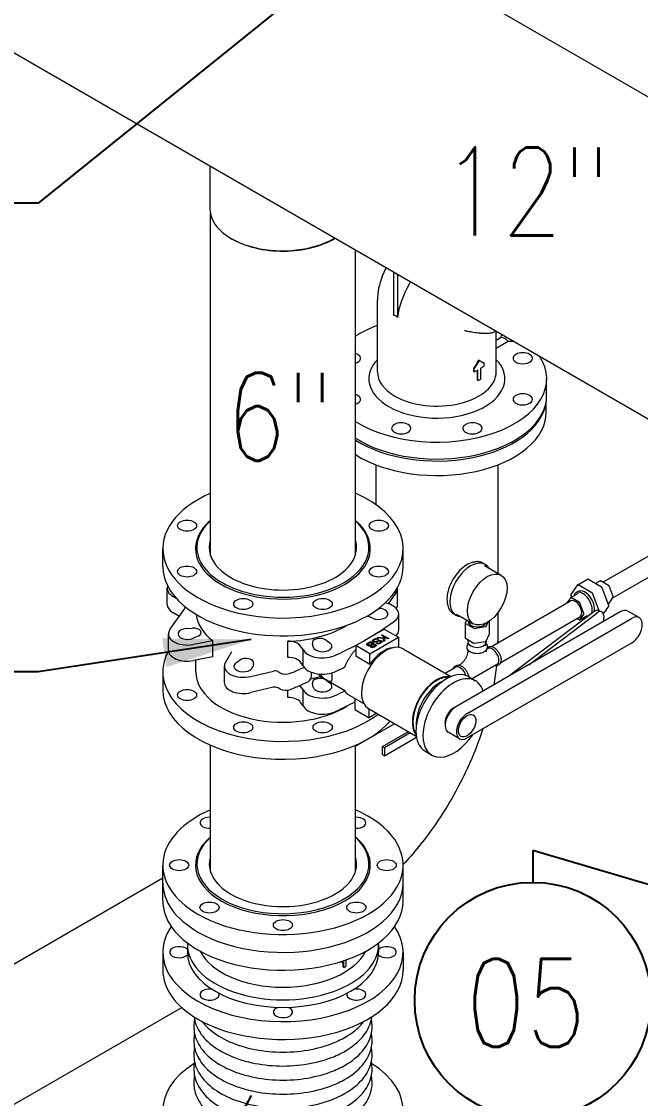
# Model space of a CAD drawing. Header units: millimetres. Extents: x -312439 to 477422, y -331570 to 212570.
# Drawn here: x 341824 to 342704, y 140110 to 141641 of the extents above; entities that cross this region are included whole.
import ezdxf

# ---------------------------------------------------------------- set-up
doc = ezdxf.new("R2010")
doc.units = ezdxf.units.MM
doc.layers.add('ARCONDTEXTO', color=4, linetype='Continuous')
doc.layers.add('TEXTO FORMATO', color=4, linetype='Continuous')
doc.styles.add('ROMAND', font='ROMAND.SHX')
doc.styles.add('ROMANS', font='romans.shx', dxfattribs={"height": 187.5})
doc.dimstyles.new('1-50 (MILIMETRO)', dxfattribs={"dimscale": 0, "dimtxt": 125, "dimasz": 125, "dimexe": 100, "dimexo": 100, "dimgap": 50, "dimtad": 0, "dimdec": 0, "dimzin": 0, "dimdsep": 46, "dimtxsty": 'ROMAND', "dimcen": -390, "dimclrd": 1, "dimclre": 1, "dimclrt": 3, "dimadec": 0, "dimazin": 0, "dimtfac": 1, "dimtdec": 0, "dimtix": 1, "dimtmove": 2, "dimatfit": 2, "dimfxl": 1, "dimtvp": 1, "dimtolj": 1, "dimtzin": 0, "dimarcsym": 0})

msp = doc.modelspace()

# ---------------------------------------------------------------- linework, layer by layer
at = {"color": 5, "linetype": 'Continuous', "lineweight": 0, "extrusion": (4.44089e-16, 0.816497, 0.57735)}
for p, q in [((340744.694, 142671.139), (343978.598, 140804.044)), ((340546.408, 142327.697), (343780.312, 140460.602)), ((342091.927, 141435.391), (342091.927, 141374.214)), ((342092.663, 140882.163), (342092.663, 141367.115)), ((342298.787, 140882.163), (342298.787, 141315.96)), ((342328.032, 141010.388), (342328.032, 140953.675)), ((342501.089, 141010.388), (342501.089, 140856.338)), ((342650.718, 140843.546), (342725.761, 140886.872)), ((342664.694, 140821.492), (342738.805, 140864.28)), ((342492.274, 140752.068), (342604.845, 140817.061)), ((342501.089, 140799.89), (342501.089, 140760.223)), ((342505.318, 140729.476), (342617.889, 140794.469)), ((342426.588, 140714.144), (342441.106, 140722.526)), ((342298.787, 140610.236), (342354.695, 140642.514)), ((342092.663, 140432.163), (342092.663, 140611.791)), ((342298.787, 140432.163), (342298.787, 140611.791)), ((341613.723, 140185.824), (342024.873, 140423.201)), ((341700.251, 140035.952), (342051.794, 140238.916))]:
    msp.add_line(p, q, dxfattribs=at)
at = {"color": 4, "linetype": 'Continuous', "lineweight": 0, "extrusion": (4.44089e-16, 0.816497, 0.57735)}
for p, q in [((342337.026, 141277.927), (342342.559, 141290.689)), ((342352.856, 141284.743), (342352.856, 141223.182)), ((342358.486, 141281.493), (342358.486, 141219.932)), ((342330.053, 141142.712), (342330.053, 141244.312)), ((342497.057, 141199.662), (342498.463, 141200.678)), ((342499.068, 141142.712), (342499.068, 141200.328)), ((342507.594, 141195.405), (342506.377, 141194.702)), ((342506.206, 141191.337), (342499.068, 141187.216)), ((342516.101, 141185.624), (342499.068, 141175.79)), ((342523.148, 141186.425), (342521.931, 141185.722)), ((342475.184, 141158.658), (342474.318, 141159.158)), ((342481.715, 141154.892), (342480.843, 141155.396)), ((342481.715, 141150.826), (342481.715, 141154.892)), ((342467.859, 141146.892), (342466.987, 141147.396)), ((342466.987, 141143.329), (342466.987, 141147.396)), ((342467.859, 141142.826), (342466.987, 141143.329)), ((342467.859, 141142.826), (342467.859, 141146.892)), ((342472.208, 141130.636), (342472.208, 141144.959)), ((342473.074, 141130.136), (342473.074, 141145.419)), ((342477.22, 141132.53), (342477.22, 141147.813)), ((342473.074, 141130.136), (342472.208, 141130.636)), ((342570.716, 141108.812), (342570.716, 141132.712)), ((342570.103, 141085.012), (342570.103, 141100.836)), ((342024.873, 140865.864), (342024.873, 140891.264)), ((342366.577, 140865.864), (342366.577, 140891.264)), ((342465.575, 140871.808), (342467.264, 140872.205)), ((342479.838, 140870.817), (342483.471, 140868.72)), ((342482.514, 140867.063), (342506.154, 140853.414)), ((342614.871, 140839.976), (342628.728, 140847.976)), ((342648.876, 140836.609), (342629.284, 140847.921)), ((342639.86, 140841.815), (342646.605, 140845.709)), ((342658.825, 140838.865), (342647.047, 140845.665)), ((342031.111, 140811.836), (342031.111, 140834.836)), ((342356.376, 140828.606), (342345.249, 140813.015)), ((342358.616, 140811.836), (342358.616, 140834.836)), ((342614.746, 140839.86), (342604.951, 140825.924)), ((342605.036, 140821.709), (342615.748, 140827.894)), ((342615.717, 140830.23), (342612.573, 140828.415)), ((342635.019, 140828.609), (342615.428, 140839.921)), ((342645.318, 140802.975), (342635.7, 140827.762)), ((342659.353, 140810.515), (342649.557, 140835.762)), ((342665.256, 140823.014), (342659.367, 140838.191)), ((342044.028, 140820.484), (342039.556, 140823.065)), ((342604.936, 140821.617), (342599.61, 140814.038)), ((342604.951, 140825.015), (342606.014, 140822.274)), ((342617.256, 140814.865), (342605.478, 140821.665)), ((342623.686, 140799.014), (342617.798, 140814.191)), ((342658.289, 140813.256), (342659.267, 140813.821)), ((342659.367, 140813.914), (342665.256, 140822.291)), ((342035.075, 140776.123), (342055.439, 140804.662)), ((342048.482, 140794.912), (342039.556, 140800.065)), ((342331.792, 140806.209), (342333.157, 140806.112)), ((342360.342, 140775.389), (342360.342, 140798.389)), ((342430.131, 140810.417), (342430.632, 140808.756)), ((342438.12, 140798.56), (342441.753, 140796.463)), ((342675.402, 140801.321), (342441.575, 140666.321)), ((342442.71, 140798.12), (342466.35, 140784.471)), ((342637.673, 140801.605), (342517.127, 140709.941)), ((342545.243, 140726.174), (342641.966, 140799.723)), ((342617.798, 140789.914), (342623.686, 140798.291)), ((342648.85, 140801.427), (342644.557, 140803.309)), ((342651.511, 140798.45), (342659.353, 140809.606)), ((342702.149, 140793.128), (342686.118, 140802.383)), ((342323.219, 140792.26), (342316.24, 140795.405)), ((342454.903, 140785.176), (342454.903, 140764.176)), ((342457.039, 140789.847), (342454.933, 140785.308)), ((342455.162, 140784.815), (342466.94, 140778.015)), ((342457.605, 140657.066), (342691.432, 140792.066)), ((342461.866, 140782.837), (342461.866, 140787.06)), ((342481.887, 140782.837), (342481.887, 140784.315)), ((342484.508, 140780.733), (342487.51, 140787.201)), ((342488.85, 140788.081), (342488.85, 140769.154)), ((342613.585, 140791.984), (342617.256, 140789.865)), ((342617.698, 140789.821), (342628.411, 140796.006)), ((342624.443, 140793.716), (342626.066, 140792.779)), ((342032.834, 140746.893), (342032.834, 140769.893)), ((342058.293, 140777.612), (342067.08, 140778.238)), ((342075.211, 140766.905), (342068.231, 140763.76)), ((342299.174, 140753.446), (342339.769, 140776.883)), ((342335.705, 140768.125), (342336.87, 140768.798)), ((342338.812, 140766.331), (342335.705, 140768.125)), ((342336.87, 140768.798), (342346.104, 140763.516)), ((342338.812, 140764.587), (342338.812, 140766.331)), ((342339.769, 140776.883), (342360.066, 140765.165)), ((342344.939, 140762.843), (342340.322, 140765.459)), ((342340.322, 140765.459), (342340.365, 140760.203)), ((342467.794, 140777.883), (342483.883, 140780.372)), ((342484.508, 140759.733), (342488.819, 140769.022)), ((342095.83, 140760.244), (342068.432, 140755.028)), ((342095.83, 140737.244), (342095.83, 140760.244)), ((342202.553, 140736.555), (342202.553, 140759.555)), ((342224.399, 140747.645), (342220.798, 140752.643)), ((342238.597, 140751.518), (342237.513, 140756.591)), ((342257.143, 140761.285), (342262.589, 140757.256)), ((342299.174, 140753.446), (342299.174, 140738.729)), ((342319.471, 140741.727), (342299.174, 140753.446)), ((342314.821, 140755.42), (342314.95, 140755.743)), ((342314.821, 140755.071), (342314.821, 140755.42)), ((342314.864, 140754.946), (342314.821, 140755.071)), ((342314.95, 140754.647), (342314.864, 140754.946)), ((342314.95, 140755.743), (342315.166, 140756.017)), ((342315.08, 140754.323), (342314.95, 140754.647)), ((342315.295, 140754.049), (342315.08, 140754.323)), ((342315.166, 140756.017), (342315.425, 140756.267)), ((342315.986, 140753.551), (342315.295, 140754.049)), ((342315.425, 140756.267), (342315.597, 140756.416)), ((342315.597, 140756.416), (342320.171, 140759.057)), ((342316.762, 140753.202), (342315.986, 140753.551)), ((342316.374, 140755.121), (342316.417, 140755.444)), ((342316.46, 140754.822), (342316.374, 140755.121)), ((342316.417, 140755.444), (342316.633, 140755.719)), ((342316.719, 140754.523), (342316.46, 140754.822)), ((342316.633, 140755.719), (342316.935, 140755.993)), ((342317.065, 140754.274), (342316.719, 140754.523)), ((342317.237, 140753.078), (342316.762, 140753.202)), ((342316.935, 140755.993), (342319.999, 140757.761)), ((342317.496, 140754.024), (342317.065, 140754.274)), ((342317.712, 140753.003), (342317.237, 140753.078)), ((342317.971, 140753.9), (342317.496, 140754.024)), ((342318.186, 140752.978), (342317.712, 140753.003)), ((342318.359, 140753.825), (342317.971, 140753.9)), ((342319.222, 140753.078), (342318.186, 140752.978)), ((342318.791, 140753.825), (342318.359, 140753.825)), ((342319.222, 140753.875), (342318.791, 140753.825)), ((342319.654, 140754.024), (342319.222, 140753.875)), ((342319.783, 140753.202), (342319.222, 140753.078)), ((342319.471, 140741.727), (342360.066, 140765.165)), ((342319.567, 140752.729), (342319.697, 140753.053)), ((342319.61, 140752.455), (342319.567, 140752.729)), ((342319.697, 140752.156), (342319.61, 140752.455)), ((342320.128, 140754.199), (342319.654, 140754.024)), ((342319.697, 140753.053), (342319.783, 140753.202)), ((342319.912, 140751.882), (342319.697, 140752.156)), ((342320.171, 140751.633), (342319.912, 140751.882)), ((342319.999, 140757.761), (342323.192, 140755.968)), ((342323.192, 140755.968), (342320.128, 140754.199)), ((342320.171, 140759.057), (342329.405, 140753.775)), ((342320.732, 140751.309), (342320.171, 140751.633)), ((342321.164, 140751.11), (342320.732, 140751.309)), ((342320.991, 140753.053), (342321.034, 140753.277)), ((342320.991, 140752.754), (342320.991, 140753.053)), ((342321.164, 140752.455), (342320.991, 140752.754)), ((342321.034, 140753.277), (342321.25, 140753.551)), ((342321.509, 140752.206), (342321.164, 140752.455)), ((342321.638, 140750.985), (342321.164, 140751.11)), ((342321.25, 140753.551), (342321.595, 140753.8)), ((342321.94, 140752.007), (342321.509, 140752.206)), ((342321.595, 140753.8), (342324.227, 140755.37)), ((342322.156, 140750.885), (342321.638, 140750.985)), ((342322.415, 140751.882), (342321.94, 140752.007)), ((342322.674, 140750.836), (342322.156, 140750.885)), ((342323.364, 140751.882), (342322.415, 140751.882)), ((342323.235, 140750.861), (342322.674, 140750.836)), ((342323.17, 140760.247), (342323.278, 140760.708)), ((342323.192, 140759.761), (342323.17, 140760.247)), ((342323.364, 140759.462), (342323.192, 140759.761)), ((342323.321, 140750.861), (342323.235, 140750.861)), ((342323.278, 140760.708), (342323.515, 140761.119)), ((342323.882, 140750.935), (342323.321, 140750.861)), ((342323.688, 140759.076), (342323.364, 140759.462)), ((342323.882, 140751.982), (342323.364, 140751.882)), ((342323.515, 140761.119), (342323.731, 140761.393)), ((342324.012, 140758.814), (342323.688, 140759.076)), ((342323.731, 140761.393), (342324.012, 140761.654)), ((342324.314, 140752.131), (342323.882, 140751.982)), ((342324.4, 140751.035), (342323.882, 140750.935)), ((342324.012, 140761.654), (342324.529, 140762.078)), ((342324.443, 140758.565), (342324.012, 140758.814)), ((342324.227, 140755.37), (342327.118, 140753.701)), ((342324.788, 140752.306), (342324.314, 140752.131)), ((342324.831, 140751.184), (342324.4, 140751.035)), ((342325.177, 140758.316), (342324.443, 140758.565)), ((342324.529, 140762.078), (342325.306, 140762.526)), ((342324.788, 140760.583), (342324.745, 140760.459)), ((342324.745, 140760.459), (342324.745, 140760.16)), ((342324.745, 140760.16), (342324.875, 140759.886)), ((342324.918, 140760.857), (342324.788, 140760.583)), ((342325.004, 140752.43), (342324.788, 140752.306)), ((342325.263, 140751.384), (342324.831, 140751.184)), ((342324.875, 140759.886), (342325.134, 140759.587)), ((342325.134, 140761.131), (342324.918, 140760.857)), ((342327.118, 140753.701), (342325.004, 140752.43)), ((342325.436, 140761.405), (342325.134, 140761.131)), ((342325.134, 140759.587), (342325.587, 140759.35)), ((342325.651, 140758.192), (342325.177, 140758.316)), ((342329.405, 140753.775), (342325.263, 140751.384)), ((342325.306, 140762.526), (342325.759, 140762.763)), ((342325.824, 140761.679), (342325.436, 140761.405)), ((342325.587, 140759.35), (342325.997, 140759.213)), ((342326.406, 140758.129), (342325.651, 140758.192)), ((342325.759, 140762.763), (342326.234, 140762.962)), ((342326.04, 140761.804), (342325.824, 140761.679)), ((342325.997, 140759.213), (342326.428, 140759.163)), ((342326.557, 140762.053), (342326.04, 140761.804)), ((342326.234, 140762.962), (342326.708, 140763.137)), ((342327.205, 140758.142), (342326.406, 140758.129)), ((342326.428, 140759.163), (342326.903, 140759.188)), ((342327.248, 140762.302), (342326.557, 140762.053)), ((342326.708, 140763.137), (342327.162, 140763.274)), ((342326.903, 140759.188), (342327.442, 140759.275)), ((342327.162, 140763.274), (342327.636, 140763.373)), ((342327.96, 140758.304), (342327.205, 140758.142)), ((342327.895, 140762.477), (342327.248, 140762.302)), ((342327.442, 140759.275), (342328.068, 140759.437)), ((342327.636, 140763.373), (342328.132, 140763.436)), ((342328.542, 140762.526), (342327.895, 140762.477)), ((342328.197, 140758.366), (342327.96, 140758.304)), ((342328.068, 140759.437), (342329.643, 140759.973)), ((342328.132, 140763.436), (342328.801, 140763.448)), ((342331.908, 140759.612), (342328.197, 140758.366)), ((342329.233, 140762.501), (342328.542, 140762.526)), ((342328.542, 140756.572), (342329.664, 140757.22)), ((342328.758, 140756.448), (342328.542, 140756.572)), ((342329.146, 140756.273), (342328.758, 140756.448)), ((342328.801, 140763.448), (342329.535, 140763.423)), ((342329.578, 140756.124), (342329.146, 140756.273)), ((342329.751, 140762.402), (342329.233, 140762.501)), ((342329.535, 140763.423), (342330.053, 140763.324)), ((342330.355, 140755.925), (342329.578, 140756.124)), ((342329.643, 140759.973), (342331.779, 140760.683)), ((342329.664, 140764.587), (342331.045, 140765.385)), ((342338.898, 140763.641), (342329.664, 140764.587)), ((342329.664, 140757.22), (342330.139, 140756.996)), ((342330.225, 140762.227), (342329.751, 140762.402)), ((342330.053, 140763.324), (342330.527, 140763.199)), ((342330.139, 140756.996), (342330.614, 140756.871)), ((342330.743, 140762.028), (342330.225, 140762.227)), ((342331.023, 140755.862), (342330.355, 140755.925)), ((342330.527, 140763.199), (342331.002, 140763.025)), ((342330.614, 140756.871), (342331.347, 140756.797)), ((342331.822, 140762.651), (342330.743, 140762.028)), ((342331.002, 140763.025), (342331.433, 140762.825)), ((342331.477, 140755.875), (342331.023, 140755.862)), ((342331.045, 140765.385), (342338.812, 140764.587)), ((342331.347, 140756.797), (342331.692, 140756.797)), ((342331.433, 140762.825), (342331.822, 140762.651)), ((342332.124, 140755.949), (342331.477, 140755.875)), ((342331.692, 140756.797), (342332.253, 140756.871)), ((342331.779, 140760.683), (342332.037, 140760.733)), ((342332.188, 140759.699), (342331.908, 140759.612)), ((342332.037, 140760.733), (342332.534, 140760.82)), ((342332.361, 140755.987), (342332.124, 140755.949)), ((342332.749, 140759.823), (342332.188, 140759.699)), ((342332.253, 140756.871), (342332.728, 140756.996)), ((342332.814, 140756.099), (342332.361, 140755.987)), ((342332.534, 140760.82), (342333.03, 140760.857)), ((342332.728, 140756.996), (342333.203, 140757.17)), ((342333.03, 140759.861), (342332.749, 140759.823)), ((342333.03, 140756.174), (342332.814, 140756.099)), ((342333.03, 140760.857), (342333.289, 140760.857)), ((342333.677, 140759.811), (342333.03, 140759.861)), ((342333.505, 140756.298), (342333.03, 140756.174)), ((342333.203, 140757.17), (342333.85, 140757.494)), ((342333.289, 140760.857), (342333.979, 140760.783)), ((342333.936, 140756.498), (342333.505, 140756.298)), ((342334.281, 140759.587), (342333.677, 140759.811)), ((342333.85, 140757.494), (342334.195, 140757.743)), ((342334.411, 140756.722), (342333.936, 140756.498)), ((342333.979, 140760.783), (342334.411, 140760.683)), ((342334.195, 140757.743), (342334.605, 140758.154)), ((342334.777, 140759.076), (342334.281, 140759.587)), ((342334.411, 140760.683), (342335.058, 140760.434)), ((342335.403, 140757.295), (342334.411, 140756.722)), ((342334.605, 140758.154), (342334.756, 140758.441)), ((342334.756, 140758.441), (342334.821, 140758.752)), ((342334.821, 140758.752), (342334.777, 140759.076)), ((342335.058, 140760.434), (342335.446, 140760.21)), ((342335.554, 140757.432), (342335.403, 140757.295)), ((342335.446, 140760.21), (342335.813, 140759.948)), ((342335.835, 140757.718), (342335.554, 140757.432)), ((342335.813, 140759.948), (342336.072, 140759.674)), ((342335.964, 140757.868), (342335.835, 140757.718)), ((342336.18, 140758.142), (342335.964, 140757.868)), ((342336.072, 140759.674), (342336.245, 140759.4)), ((342336.309, 140758.416), (342336.18, 140758.142)), ((342336.245, 140759.4), (342336.352, 140759.113)), ((342336.396, 140758.715), (342336.309, 140758.416)), ((342336.352, 140759.113), (342336.396, 140758.715)), ((342338.898, 140759.306), (342338.898, 140763.641)), ((342340.365, 140760.203), (342338.898, 140759.306)), ((342346.104, 140763.516), (342344.939, 140762.843)), ((342360.066, 140765.165), (342360.066, 140750.935)), ((342455.162, 140763.815), (342466.94, 140757.015)), ((342691.432, 140757.066), (342457.605, 140622.066)), ((342458.833, 140761.696), (342458.833, 140758.421)), ((342460.67, 140754.568), (342460.67, 140753.23)), ((342467.794, 140756.883), (342483.883, 140759.372)), ((342483.083, 140754.568), (342483.083, 140753.23)), ((342484.92, 140760.619), (342484.92, 140758.421)), ((342095.83, 140737.244), (342068.432, 140732.028)), ((342122.771, 140744.69), (342113.737, 140728.872)), ((342224.399, 140724.645), (342224.399, 140747.645)), ((342299.174, 140738.729), (342319.471, 140727.01)), ((342319.471, 140727.01), (342319.471, 140741.727)), ((342366.578, 140748.791), (342434.685, 140709.469)), ((342458.833, 140746.53), (342458.833, 140747.146)), ((342484.92, 140746.53), (342484.92, 140747.146)), ((342487.005, 140749.026), (342485.774, 140748.315)), ((342072.026, 140715.864), (342072.026, 140732.712)), ((342112.373, 140723.971), (342112.373, 140700.971)), ((342128.861, 140728.756), (342134.308, 140732.785)), ((342153.937, 140728.091), (342152.853, 140723.018)), ((342224.399, 140724.645), (342220.798, 140729.643)), ((342222.949, 140721.166), (342225.852, 140722.444)), ((342446.908, 140725.876), (342446.375, 140725.568)), ((342500.049, 140726.434), (342464.874, 140706.126)), ((342024.873, 140715.864), (342024.873, 140690.464)), ((342150.274, 140709.613), (342182.198, 140717.207)), ((342188.861, 140716.438), (342191.918, 140714.673)), ((342235.851, 140715.672), (342235.851, 140708.608)), ((342283.76, 140689.052), (342248.661, 140709.316)), ((342257.143, 140704.285), (342262.589, 140700.256)), ((342459.528, 140709.266), (342469.542, 140703.383)), ((342182.198, 140694.207), (342150.274, 140686.613)), ((342191.918, 140691.673), (342188.861, 140693.438)), ((342202.553, 140679.555), (342202.553, 140690.024)), ((342224.399, 140690.645), (342220.798, 140695.643)), ((342229.293, 140700.959), (342222.949, 140698.166)), ((342224.399, 140667.645), (342224.399, 140690.645)), ((342238.597, 140694.518), (342237.513, 140699.591)), ((342311.165, 140670.475), (342290.364, 140682.484)), ((342298.078, 140678.031), (342298.078, 140662.588)), ((342224.399, 140667.645), (342220.798, 140672.643)), ((342298.078, 140662.588), (342318.376, 140650.869)), ((342317.589, 140663.938), (342385.27, 140624.862)), ((342318.376, 140650.869), (342318.376, 140663.483)), ((342329.3, 140657.176), (342318.376, 140650.869)), ((342337.383, 140609.93), (342374.258, 140631.22)), ((342339.937, 140608.455), (342376.813, 140629.745)), ((342446.889, 140621.005), (342430.858, 140630.26)), ((342339.937, 140596.655), (342385.561, 140622.996)), ((342337.383, 140598.13), (342337.383, 140609.93)), ((342337.383, 140609.93), (342339.937, 140608.455)), ((342339.937, 140596.655), (342337.383, 140598.13)), ((342339.937, 140608.455), (342339.937, 140596.655)), ((342397.488, 140603.668), (342407.502, 140597.785)), ((342024.873, 140390.464), (342024.873, 140441.264)), ((342366.577, 140390.464), (342366.577, 140441.264)), ((342059.779, 140328.278), (342059.779, 140317.464)), ((342331.672, 140328.278), (342331.672, 140317.464)), ((342024.873, 140317.464), (342024.873, 140292.064)), ((342285.34, 140306.152), (342285.34, 140297.454)), ((342366.577, 140317.464), (342366.577, 140292.064)), ((342279.677, 140302.981), (342278.075, 140303.905)), ((342280.891, 140303.628), (342280.891, 140296.733)), ((342282.491, 140295.809), (342280.891, 140296.733)), ((342282.491, 140295.809), (342282.491, 140304.506))]:
    msp.add_line(p, q, dxfattribs=at)
at = {"color": 4, "linetype": 'Continuous', "lineweight": 0}
msp.add_arc((342414.561, 141244.312), 84.507, 156.561051, 180, dxfattribs=at)
at = {"color": 5, "linetype": 'Continuous', "lineweight": 0}
for centre, major_axis, start_param, end_param in [((342194.989, 141374.214), (103.062, 0), 3.14159265, 5.49778714), ((342195.725, 141373.789), (-103.062, 0), 0.78034764, 0.78539816), ((342195.725, 141373.789), (-103.062, 0), 0.78539816, 2.37609433), ((342194.989, 141374.214), (103.062, 0), 5.49778714, 5.51768699), ((342195.725, 140892.864), (104.716, 0), 2.96365333, 4.3196899), ((342195.725, 140892.864), (104.716, 0), 4.3196899, 6.46112463), ((342195.725, 140442.864), (104.716, 0), 2.96365333, 3.92699082), ((342195.725, 140442.864), (104.716, 0), 3.92699082, 6.46112463)]:
    msp.add_ellipse(centre, major_axis=major_axis, ratio=0.57735027, start_param=start_param, end_param=end_param, dxfattribs=at)
at = {"color": 4, "linetype": 'Continuous', "lineweight": 0}
for centre, major_axis, ratio, start_param, end_param in [((342417.375, 141242.687), (42.207, 73.104), 0.57735027, 1.57109406, 2.19231796), ((342355.671, 141210.312), (-7.168, 12.415), 0.57735027, 5.21642318, 5.77915111), ((342414.561, 141132.712), (-156.155, 0), 0.57735027, 5.28422451, 5.54754234), ((342432.786, 141266.985), (-83.525, 67.141), 0.21132487, 2.6375029, 2.68403204), ((342514.154, 141180.812), (-7.961, 13.789), 0.57735027, 6.0872654, 6.26033712), ((342511.154, 141179.08), (-6.736, 11.667), 0.57735027, 4.95166585, 6.04390844), ((342514.154, 141180.812), (-7.961, 13.789), 0.57735027, 4.73523717, 4.90830889), ((342292.413, 141161.924), (-13.656, 0), 0.57735027, 3.92699082, 4.226766), ((342292.413, 141161.924), (-13.656, 0), 0.57735027, 2.0564193, 3.92699082), ((342414.561, 141132.712), (-156.155, 0), 0.57735027, 0.73564296, 3.50674393), ((342536.708, 141161.924), (-13.656, 0), 0.57735027, 3.92699082, 7.06858347), ((342536.708, 141161.924), (-13.656, 0), 0.57735027, 0.78539816, 3.92699082), ((342414.561, 141132.712), (-96.755, 0), 0.57735027, 5.77456605, 7.06858347), ((342414.561, 141132.712), (-96.755, 0), 0.57735027, 0.78539816, 3.65021191), ((342414.561, 141193.655), (59.766, 103.449), 0.57753972, 4.59638039, 4.71258356), ((342414.561, 141193.655), (60.632, 104.948), 0.57753972, 4.59804735, 4.71258313), ((342414.561, 141193.659), (84.507, -48.758), 0.00028422, 5.49798151, 5.61418509), ((342414.561, 141193.659), (85.732, -49.465), 0.00028422, 5.49798107, 5.61251724), ((342414.561, 141181.596), (-85.732, 0), 0.57735027, 2.39039405, 2.4707606), ((342414.561, 141142.712), (-84.507, 0), 0.57735027, 0, 0.78539816), ((342414.561, 141142.712), (-84.507, 0), 0.57735027, 0.78539816, 3.14159265), ((342414.561, 141181.596), (-85.732, 0), 0.57735027, 2.24168866, 2.32199493), ((342414.561, 141166.312), (-85.732, 0), 0.57735027, 2.32199493, 2.39039405), ((342292.413, 141103.501), (-13.656, 0), 0.57735027, 3.92699082, 4.226766), ((342292.413, 141103.501), (-13.656, 0), 0.57735027, 2.0564193, 3.92699082), ((342414.561, 141108.812), (-156.155, 0), 0.57735027, 0.73564296, 3.14159265), ((342536.708, 141103.501), (-13.656, 0), 0.57735027, 3.92699082, 7.06858347), ((342536.708, 141103.501), (-13.656, 0), 0.57735027, 0.78539816, 3.92699082), ((342414.561, 141105.612), (-155.543, 0), 0.57735027, 0.7312828, 3.0485725), ((342414.561, 141085.012), (-155.543, 0), 0.57735027, 0.7312828, 3.14159265), ((342363.966, 141062.191), (-13.656, 0), 0.57735027, 3.92699082, 7.06858347), ((342363.966, 141062.191), (-13.656, 0), 0.57735027, 0.78539816, 3.92699082), ((342465.156, 141062.191), (-13.656, 0), 0.57735027, 3.92699082, 7.06858347), ((342465.156, 141062.191), (-13.656, 0), 0.57735027, 0.78539816, 3.92699082), ((342195.725, 140891.264), (-170.852, 0), 0.57735027, 5.35992847, 7.46128255), ((342195.725, 140891.264), (-170.852, 0), 0.57735027, 1.17809725, 4.06484949), ((342195.725, 140891.264), (-124.312, 0), 0.57735027, 5.68982069, 7.46128255), ((342195.725, 140892.864), (122.352, 0), 0.57735027, 2.57241108, 4.3196899), ((342195.725, 140891.264), (-124.312, 0), 0.57735027, 1.17809725, 3.73495727), ((342195.725, 140892.864), (122.352, 0), 0.57735027, 4.3196899, 6.85236688), ((342462.612, 140832.591), (-20.859, -36.128), 0.57735027, 2.83755943, 6.58721853), ((342195.725, 140865.864), (170.852, 0), 0.57735027, 3.14159265, 4.3196899), ((342195.725, 140865.864), (170.852, 0), 0.57735027, 4.3196899, 6.28318531), ((342629.284, 140847.012), (-0.556, 0.963), 0.57735027, 5.49778714, 6.28318531), ((342647.047, 140844.943), (-0.442, 0.766), 0.57735027, 5.49778714, 6.28318531), ((342059.943, 140834.836), (-28.832, 0), 0.57735027, 6.07800001, 7.06858347), ((342331.507, 140834.836), (27.109, 0), 0.57735027, 5.87376873, 6.35596808), ((342622.079, 140811.95), (-9.506, 16.465), 0.57735027, 3.57872969, 6.75055874), ((342615.428, 140839.012), (-0.556, 0.963), 0.57735027, 5.49778714, 6.54498469), ((342625.223, 140813.765), (-9.506, 16.465), 0.57735027, 3.64033347, 6.28318531), ((342635.019, 140827.701), (-0.556, 0.963), 0.57735027, 4.45058959, 5.49778714), ((342648.876, 140835.701), (-0.556, 0.963), 0.57735027, 4.45058959, 5.49778714), ((342658.825, 140838.143), (-0.442, 0.766), 0.57735027, 4.45058959, 5.49778714), ((342059.943, 140811.836), (-28.832, 0), 0.57735027, 0, 0.78539816), ((342331.536, 140798.389), (28.806, 0), 0.57735027, 5.55071488, 7.51444614), ((342331.507, 140811.836), (27.109, 0), 0.57735027, 5.92209885, 6.28318531), ((342605.632, 140825.076), (-0.556, 0.963), 0.57735027, 0.26179939, 1.30899694), ((342611.367, 140805.765), (6.522, -11.296), 0.57735027, 0.78539816, 3.14159265), ((342605.478, 140820.943), (-0.442, 0.766), 0.57735027, 5.49778714, 6.54498469), ((342617.256, 140814.143), (-0.442, 0.766), 0.57735027, 4.45058959, 5.49778714), ((342658.825, 140814.587), (0.442, -0.766), 0.57735027, 0, 0.26179939), ((342664.714, 140822.965), (0.442, -0.766), 0.57735027, 0.26179939, 1.30899694), ((342038.453, 140808.702), (18.371, 0), 0.57735027, 5.89239761, 6.25776112), ((342195.725, 140802.364), (-123.699, 0), 0.57735027, 0.06591002, 0.63077855), ((342331.507, 140798.393), (13.472, 0), 0.57735027, 4.04975631, 7.73121456), ((342611.367, 140805.765), (6.522, -11.296), 0.57735027, 0, 0.78539816), ((342623.145, 140798.965), (0.442, -0.766), 0.57735027, 0.26179939, 1.30899694), ((342637.673, 140787.605), (6.884, 15.704), 0.49374699, 0, 0.7260513), ((342641.966, 140785.723), (-6.884, -15.704), 0.49374699, 1.89671174, 3.86764395), ((342658.672, 140810.454), (0.556, -0.963), 0.57735027, 0.26179939, 1.30899694), ((342675.402, 140783.821), (10.717, 18.562), 0.57735027, 0, 0.78539816), ((342195.725, 140830.864), (123.699, 0), 0.57735027, 4.76761506, 5.53401992), ((341946.31, 140974.864), (520.517, 0), 0.57735027, 5.38654819, 5.60902609), ((342323.021, 140800.422), (-11.023, 0), 0.57735027, 0.84771051, 0.90816366), ((342455.788, 140785.176), (-0.885, 0), 0.57735027, 6.02138592, 7.06858347), ((342471.876, 140787.665), (-13.044, 0), 0.57735027, 6.1406542, 7.06858347), ((342471.876, 140779.421), (-13.044, 0), 0.57735027, 5.58729331, 5.70398442), ((342471.876, 140787.665), (-13.044, 0), 0.57735027, 0.78539816, 2.83635109), ((342471.876, 140779.421), (-13.044, 0), 0.57735027, 3.72079354, 3.83748465), ((342617.256, 140790.587), (0.442, -0.766), 0.57735027, 5.49778714, 6.54498469), ((342622.079, 140811.95), (-9.506, 16.465), 0.57735027, 2.67421922, 2.85107788), ((342691.432, 140774.566), (-10.717, -18.562), 0.57735027, 0.78539816, 3.92699082), ((342059.943, 140769.893), (-27.109, 0), 0.57735027, 5.87376873, 8.17248894), ((342059.943, 140769.893), (-13.472, 0), 0.57735027, 4.83515448, 8.51661272), ((342068.43, 140771.922), (11.023, 0), 0.57735027, 5.37502007, 7.97674713), ((342331.536, 140775.389), (28.806, 0), 0.57735027, 5.7666453, 6.28318531), ((342467.565, 140778.376), (0.885, 0), 0.57735027, 3.92699082, 4.97418837), ((342483.654, 140780.865), (0.885, 0), 0.57735027, 4.97418837, 6.02138592), ((342487.965, 140769.154), (0.885, 0), 0.57735027, 6.02138592, 6.28318531), ((342203.567, 140748.965), (-18.371, 0), 0.57735027, 3.49571793, 4.76761506), ((342248.453, 140757.37), (11.023, 0), 0.57735027, 0.66263109, 3.26435815), ((342251.968, 140752.471), (-13.472, 0), 0.57735027, 0.1227655, 3.80422374), ((342342.084, 140706.364), (-24.495, -42.426), 0.57735027, 3.14159265, 5.49778714), ((342339.221, 140708.017), (23.27, 40.305), 0.57735027, 0.38720776, 1.42907029), ((342455.788, 140764.176), (-0.885, 0), 0.57735027, 0, 0.78539816), ((342471.876, 140758.421), (-13.044, 0), 0.57735027, 0, 3.14159265), ((342467.565, 140757.376), (0.885, 0), 0.57735027, 3.92699082, 4.97418837), ((342483.654, 140759.865), (0.885, 0), 0.57735027, 4.97418837, 6.02138592), ((342493.527, 140737.73), (6.522, -11.296), 0.57735027, 0, 3.14159265), ((342414.561, 140760.223), (-86.528, 0), 0.57735027, 3.07816801, 3.14159265), ((342414.561, 140760.223), (86.528, 0), 0.57735027, 6.21976066, 6.28318531), ((342195.725, 140715.864), (170.852, 0), 0.57735027, 2.83373505, 5.63029976), ((342059.943, 140746.893), (-27.109, 0), 0.57735027, 0, 1.88930363), ((342142.998, 140728.87), (11.023, 0), 0.57735027, 6.16041823, 8.76214529), ((342203.567, 140725.965), (-18.371, 0), 0.57735027, 3.49571793, 4.76761506), ((342251.975, 140752.454), (-28.806, 0), 0.57735027, 0.29334342, 2.30326676), ((342139.482, 140723.971), (27.109, 0), 0.57735027, 2.82308535, 5.12180556), ((342139.482, 140723.971), (-13.472, 0), 0.57735027, 5.62055264, 9.30201088), ((341907.448, 140957.909), (517.381, 0), 0.57735027, 5.3282352, 5.36820235), ((342251.975, 140729.454), (-28.806, 0), 0.57735027, 0.29334342, 2.30326676), ((341946.31, 140951.864), (520.517, 0), 0.57735027, 5.38654819, 5.41773628), ((342447.628, 140711.23), (6.522, -11.296), 0.57735027, 1.22342306, 3.14159265), ((342195.725, 140715.864), (-123.699, 0), 0.57735027, 0, 2.40038288), ((342184.531, 140713.938), (6.124, 0), 0.57735027, 0.78539816, 1.96158402), ((342199.712, 140719.173), (11.023, 0), 0.57735027, 3.92699082, 5.35442967), ((342219.188, 140708.608), (16.663, 0), 0.57735027, 5.36396925, 6.28318531), ((342195.725, 140773.864), (123.699, 0), 0.57735027, 5.03823356, 5.15460219), ((342248.453, 140700.37), (11.023, 0), 0.57735027, 0.66263109, 3.26435815), ((342047.215, 140876.607), (233.085, -175.431), 0.1043952, 5.90574205, 5.96190086), ((342414.333, 140664.651), (-24.495, -42.426), 0.57735027, 3.33709046, 6.06401097), ((342428.508, 140656.467), (-31.02, -52.799), 0.58236072, 3.14159265, 5.50218352), ((342438.522, 140650.584), (-31.02, -52.799), 0.58236072, 2.65256236, 5.50218352), ((342414.333, 140664.651), (23.921, 41.432), 0.57735027, 0.24308274, 0.78539816), ((342195.725, 140690.464), (-170.852, 0), 0.57735027, 0, 2.67581256), ((342139.482, 140700.971), (-27.109, 0), 0.57735027, 0, 1.98021291), ((342184.531, 140690.938), (-6.124, 0), 0.57735027, 3.92699082, 5.10317667), ((342199.712, 140696.173), (-11.023, 0), 0.57735027, 0.78539816, 2.21283701), ((341907.448, 140934.909), (-517.381, 0), 0.57735027, 2.18664254, 2.22660969), ((342203.567, 140691.965), (-18.371, 0), 0.57735027, 3.49571793, 3.61716538), ((342251.975, 140695.454), (-28.806, 0), 0.57735027, 0.29334342, 2.30326676), ((342251.968, 140695.471), (-13.472, 0), 0.57735027, 0.1227655, 3.80422374), ((341946.31, 140917.864), (520.517, 0), 0.57735027, 5.38654819, 5.41773628), ((342414.333, 140664.651), (23.921, 41.432), 0.57735027, 0.78539816, 2.87356516), ((342419.069, 140661.917), (-23.921, -41.432), 0.57735027, 3.80599304, 5.57222219), ((342203.567, 140668.965), (-18.371, 0), 0.57735027, 3.49571793, 4.76761506), ((342342.084, 140706.364), (-24.495, -42.426), 0.57735027, 5.49778714, 6.28318531), ((342251.975, 140672.454), (-28.806, 0), 0.57735027, 0.29334342, 2.30326676), ((341946.31, 140894.864), (520.517, 0), 0.57735027, 5.38654819, 5.45444746), ((342441.575, 140648.821), (-10.717, -18.562), 0.57735027, 3.92699082, 6.28318531), ((342438.522, 140650.584), (-8.773, -15.195), 0.57735027, 3.92699082, 5.49778714), ((342438.522, 140650.584), (-8.773, -15.195), 0.57735027, 5.49778714, 5.72091355), ((342457.605, 140639.566), (10.717, 18.562), 0.57735027, 0.78539816, 3.92699082), ((342428.508, 140656.467), (-31.02, -52.799), 0.58236072, 5.50218352, 6.28318531), ((342438.522, 140650.584), (-31.02, -52.799), 0.58236072, 5.50218352, 7.74056361), ((342195.725, 140441.264), (-170.852, 0), 0.57735027, 5.35992847, 7.06858347), ((342195.725, 140441.264), (-170.852, 0), 0.57735027, 0.78539816, 4.06484949), ((342091.369, 140501.514), (-13.595, 0), 0.57735027, 4.61707653, 7.06858347), ((342300.081, 140501.514), (-13.595, 0), 0.57735027, 1.47548387, 4.80770144), ((342091.369, 140501.514), (-13.595, 0), 0.57735027, 0.78539816, 1.66610878), ((342195.725, 140441.264), (-124.312, 0), 0.57735027, 5.68982069, 7.06858347), ((342195.725, 140442.864), (122.352, 0), 0.57735027, 2.57241108, 3.92699082), ((342195.725, 140441.264), (-124.312, 0), 0.57735027, 0.78539816, 3.73495727), ((342195.725, 140442.864), (122.352, 0), 0.57735027, 3.92699082, 6.85236688), ((342195.725, 140415.864), (-170.852, 0), 0.57735027, 0, 0.78539816), ((342195.725, 140415.864), (170.852, 0), 0.57735027, 3.14159265, 3.92699082), ((342195.725, 140415.864), (-170.852, 0), 0.57735027, 0.78539816, 3.14159265), ((342195.725, 140415.864), (170.852, 0), 0.57735027, 3.92699082, 6.28318531), ((342195.725, 140390.464), (170.852, 0), 0.57735027, 3.14159265, 3.92699082), ((342195.725, 140390.464), (170.852, 0), 0.57735027, 3.92699082, 6.28318531), ((342195.725, 140317.464), (170.852, 0), 0.57735027, 2.76255435, 3.92699082), ((342195.725, 140317.464), (170.852, 0), 0.57735027, 3.92699082, 6.66222361), ((342048.143, 140317.464), (13.595, 0), 0.57735027, 0.78539816, 5.76390567), ((342048.143, 140317.464), (13.595, 0), 0.57735027, 0.543593, 0.78539816), ((342195.725, 140328.278), (-135.947, 0), 0.57735027, 6.25269826, 9.45526501), ((342343.307, 140317.464), (13.595, 0), 0.57735027, 3.66087229, 7.06858347), ((342343.307, 140317.464), (13.595, 0), 0.57735027, 0.78539816, 2.59799965), ((342195.725, 140317.464), (-135.947, 0), 0.57735027, 0, 3.14159265), ((342195.725, 140338.437), (-122.474, 0), 0.57735027, 0.27857257, 2.86302008), ((342195.031, 140356.647), (125.718, 0), 0.57735027, 5.51381627, 5.52924603), ((342195.725, 140292.064), (-170.852, 0), 0.57735027, 0, 0.78539816), ((342195.725, 140292.064), (-170.852, 0), 0.57735027, 0.78539816, 3.14159265), ((342195.725, 140362.533), (82.062, 183.423), 0.49566843, 4.61326574, 4.61414618), ((342195.031, 140362.934), (84.235, 188.281), 0.49566843, 4.61450446, 4.62476086), ((342195.031, 140356.647), (125.718, 0), 0.57735027, 5.45105198, 5.48175802), ((342195.031, 140347.949), (125.718, 0), 0.57735027, 5.48175802, 5.51381627), ((342091.369, 140257.214), (13.595, 0), 0.57735027, 1.3046778, 6.54930384), ((342300.081, 140257.214), (13.595, 0), 0.57735027, 2.87547412, 7.06858347), ((342300.081, 140257.214), (13.595, 0), 0.57735027, 0.78539816, 1.83691486), ((342195.725, 140232.258), (13.595, 0), 0.57735027, 2.09007596, 7.06858347), ((342195.725, 140232.258), (13.595, 0), 0.57735027, 0.78539816, 1.05151669), ((342195.725, 140092.864), (-170.852, 0), 0.57735027, 5.54247328, 7.06858347), ((342195.725, 140092.864), (-170.852, 0), 0.57735027, 0.78539816, 3.88230468)]:
    msp.add_ellipse(centre, major_axis=major_axis, ratio=ratio, start_param=start_param, end_param=end_param, dxfattribs=at)
for centre, major_axis in [((342059.377, 140923.871), (-13.595, 0)), ((342332.073, 140923.871), (-13.595, 0)), ((342059.377, 140858.657), (-13.595, 0)), ((342332.073, 140858.657), (-13.595, 0)), ((342486.252, 140818.942), (-19.902, -34.471)), ((342139.248, 140812.544), (-13.595, 0)), ((342252.202, 140812.544), (-13.595, 0)), ((342059.377, 140683.257), (13.595, 0)), ((342139.248, 140637.144), (13.595, 0)), ((342252.202, 140637.144), (13.595, 0)), ((342457.605, 140639.566), (-8.773, -15.195)), ((342048.143, 140441.264), (-13.595, 0)), ((342343.307, 140441.264), (-13.595, 0)), ((342091.369, 140381.014), (-13.595, 0)), ((342300.081, 140381.014), (-13.595, 0)), ((342195.725, 140356.058), (-13.595, 0))]:
    msp.add_ellipse(centre, major_axis=major_axis, ratio=0.57735027, dxfattribs=at)
for points in [[(342375.156, 141267.034), (342375.854, 141268.243), (342376.551, 141269.452), (342377.249, 141270.66)], [(342501.089, 140760.223), (342501.089, 140759.199), (342501.084, 140758.174), (342501.075, 140757.149)]]:
    msp.add_open_spline(points, degree=3, dxfattribs=at)
for points, knots in [([(342497.057, 141199.662), (342496.184, 141199.031), (342495.04, 141198.516), (342493.262, 141198.009), (342492.873, 141197.911), (342492.063, 141197.732), (342491.642, 141197.651), (342490.33, 141197.431), (342489.392, 141197.317), (342486.396, 141197.067), (342484.155, 141197.025), (342480.435, 141197.145), (342479.134, 141197.216), (342477.093, 141197.369), (342476.396, 141197.428), (342474.981, 141197.56), (342474.262, 141197.634), (342470.607, 141198.039), (342467.495, 141198.481), (342462.546, 141199.321), (342460.85, 141199.63), (342458.233, 141200.139), (342457.349, 141200.316), (342456.004, 141200.593), (342455.327, 141200.735), (342454.643, 141200.881), (342454.186, 141200.979), (342453.954, 141201.029), (342453.727, 141201.079)], [0.036153511, 0.036153511, 0.036153511, 0.036153511, 0.0471470229, 0.0471470229, 0.0500315985, 0.0500315985, 0.052916174, 0.052916174, 0.0586853252, 0.0586853252, 0.0702236275, 0.0702236275, 0.0759927786, 0.0759927786, 0.0788773542, 0.0788773542, 0.0817619297, 0.0817619297, 0.093300232, 0.093300232, 0.0990693831, 0.0990693831, 0.1019539587, 0.1019539587, 0.1033962465, 0.1041173904, 0.1041173904, 0.1048385343, 0.1048385343, 0.1048385343, 0.1048385343]), ([(342506.206, 141191.337), (342506.155, 141191.897), (342506.157, 141192.458), (342506.224, 141193.58), (342506.29, 141194.141), (342506.377, 141194.702)], [0.0337428486, 0.0337428486, 0.0337428486, 0.0337428486, 0.03614408468, 0.03614408468, 0.03854532076, 0.03854532076, 0.03854532076, 0.03854532076]), ([(342521.931, 141185.722), (342520.961, 141185.672), (342519.988, 141185.634), (342518.044, 141185.595), (342517.072, 141185.594), (342516.101, 141185.624)], [0.01602476072, 0.01602476072, 0.01602476072, 0.01602476072, 0.01840250685, 0.01840250685, 0.02078025297, 0.02078025297, 0.02078025297, 0.02078025297]), ([(342479.838, 140870.817), (342479.139, 140871.221), (342478.405, 140871.564), (342476.875, 140872.127), (342476.08, 140872.346), (342474.436, 140872.658), (342473.588, 140872.751), (342471.846, 140872.811), (342470.954, 140872.778), (342469.133, 140872.585), (342468.205, 140872.426), (342467.264, 140872.205)], [0.785398163, 0.785398163, 0.785398163, 0.785398163, 0.884825379, 0.884825379, 0.984252594, 0.984252594, 1.083679809, 1.083679809, 1.183107025, 1.183107025, 1.28253424, 1.28253424, 1.28253424, 1.28253424]), ([(342465.575, 140871.808), (342462.601, 140871.109), (342459.51, 140869.779), (342453.369, 140866.001), (342450.319, 140863.544), (342444.579, 140857.766), (342441.89, 140854.446), (342437.139, 140847.278), (342435.078, 140843.433), (342431.786, 140835.598), (342430.557, 140831.61), (342429.057, 140823.884), (342428.789, 140820.148), (342429.176, 140814.471), (342429.547, 140812.353), (342430.131, 140810.417)], [1.28253425, 1.28253425, 1.28253425, 1.28253425, 1.6036259, 1.6036259, 1.92681752, 1.92681752, 2.2495613, 2.2495613, 2.5719277, 2.5719277, 2.89437463, 2.89437463, 3.21731269, 3.21731269, 3.42985473, 3.42985473, 3.42985473, 3.42985473]), ([(342430.632, 140808.756), (342430.911, 140807.83), (342431.237, 140806.947), (342431.98, 140805.274), (342432.398, 140804.484), (342433.32, 140803.006), (342433.825, 140802.318), (342434.917, 140801.05), (342435.505, 140800.471), (342436.757, 140799.428), (342437.421, 140798.964), (342438.12, 140798.56)], [3.42985474, 3.42985474, 3.42985474, 3.42985474, 3.529281956, 3.529281956, 3.628709171, 3.628709171, 3.728136386, 3.728136386, 3.827563602, 3.827563602, 3.926990817, 3.926990817, 3.926990817, 3.926990817]), ([(342459.181, 140756.693), (342458.876, 140756.379), (342458.597, 140756.048), (342457.685, 140754.786), (342457.231, 140753.75), (342456.925, 140751.732), (342457.001, 140750.772), (342457.567, 140748.935), (342458.064, 140748.065), (342459.464, 140746.386), (342460.417, 140745.605), (342462.694, 140744.234), (342464.044, 140743.662), (342466.95, 140742.818), (342468.506, 140742.544), (342471.665, 140742.312), (342473.267, 140742.35), (342476.377, 140742.733), (342477.886, 140743.078), (342480.256, 140743.912), (342481.177, 140744.329), (342482.018, 140744.814)], [3.41599931, 3.41599931, 3.41599931, 3.41599931, 3.53215358, 3.53215358, 3.83952991, 3.83952991, 4.10313939, 4.10313939, 4.37566185, 4.37566185, 4.69126744, 4.69126744, 5.03135787, 5.03135787, 5.3709906, 5.3709906, 5.70789292, 5.70789292, 6.0452189, 6.0452189, 6.28318531, 6.28318531, 6.28318531, 6.28318531]), ([(342482.018, 140744.814), (342483.221, 140745.509), (342484.262, 140746.344), (342485.811, 140748.221), (342486.353, 140749.25), (342486.813, 140751.282), (342486.806, 140752.259), (342486.36, 140754.122), (342485.926, 140755.003), (342485.105, 140756.108), (342484.849, 140756.407), (342484.572, 140756.693)], [0, 0, 0, 0, 0.34048244, 0.34048244, 0.65554533, 0.65554533, 0.92276419, 0.92276419, 1.19075282, 1.19075282, 1.29638967, 1.29638967, 1.29638967, 1.29638967]), ([(342486.702, 140750.91), (342487.419, 140751.461), (342488.255, 140751.85), (342490.091, 140752.27), (342491.094, 140752.274), (342493.248, 140751.901), (342494.4, 140751.467), (342496.727, 140750.181), (342497.896, 140749.297), (342500.081, 140747.203), (342501.096, 140745.991), (342502.877, 140743.372), (342503.644, 140741.966), (342504.868, 140739.08), (342505.324, 140737.602), (342505.786, 140735.132), (342505.886, 140734.126), (342505.886, 140733.155)], [3.85019765, 3.85019765, 3.85019765, 3.85019765, 4.10313939, 4.10313939, 4.37566185, 4.37566185, 4.69126744, 4.69126744, 5.03135787, 5.03135787, 5.3709906, 5.3709906, 5.70789292, 5.70789292, 6.0452189, 6.0452189, 6.28318531, 6.28318531, 6.28318531, 6.28318531]), ([(342283.76, 140723.052), (342283.913, 140723.455), (342284.071, 140723.858), (342284.791, 140725.647), (342285.398, 140727.027), (342286.696, 140729.747), (342287.387, 140731.088), (342288.833, 140733.707), (342289.588, 140734.986), (342291.141, 140737.462), (342291.965, 140738.702), (342293.697, 140741.156), (342294.606, 140742.371), (342296.492, 140744.751), (342297.47, 140745.917), (342298.706, 140747.308), (342298.939, 140747.566), (342299.174, 140747.823)], [16.86611806, 16.86611806, 16.86611806, 16.86611806, 17.90289885, 17.90289885, 21.48347862, 21.48347862, 25.06405839, 25.06405839, 28.64463816, 28.64463816, 32.22521015, 32.22521015, 35.80578215, 35.80578215, 39.38635414, 39.38635414, 40.21192165, 40.21192165, 40.21192165, 40.21192165]), ([(342458.833, 140746.53), (342458.833, 140745.841), (342458.769, 140744.995), (342458.444, 140743.023), (342458.17, 140741.881), (342457.372, 140739.413), (342456.834, 140738.08), (342455.519, 140735.403), (342454.736, 140734.06), (342453.027, 140731.562), (342452.102, 140730.408), (342450.274, 140728.445), (342449.372, 140727.626), (342447.949, 140726.525), (342447.394, 140726.157), (342446.908, 140725.876)], [0, 0, 0, 0, 0.20672367, 0.20672367, 0.43018514, 0.43018514, 0.66923974, 0.66923974, 0.91721406, 0.91721406, 1.16487856, 1.16487856, 1.40254247, 1.40254247, 1.57079633, 1.57079633, 1.57079633, 1.57079633]), ([(342485.165, 140744.564), (342485.165, 140744.564), (342485.156, 140744.586), (342485.098, 140744.761), (342485.01, 140745.095), (342484.936, 140745.875), (342484.92, 140746.183), (342484.92, 140746.53)], [2.761104138, 2.761104138, 2.761104138, 2.761104138, 2.831046039, 2.831046039, 3.037496123, 3.037496123, 3.141592654, 3.141592654, 3.141592654, 3.141592654]), ([(342438.435, 140720.984), (342438.52, 140721.232), (342438.616, 140721.475), (342439.185, 140722.742), (342439.855, 140723.653), (342441.449, 140724.927), (342442.318, 140725.342), (342444.192, 140725.77), (342445.195, 140725.774), (342447.348, 140725.401), (342448.501, 140724.967), (342450.827, 140723.681), (342451.997, 140722.797), (342454.182, 140720.703), (342455.197, 140719.491), (342456.977, 140716.872), (342457.745, 140715.466), (342458.969, 140712.58), (342459.424, 140711.102), (342459.729, 140709.473), (342459.76, 140709.293), (342459.789, 140709.113)], [3.46174887, 3.46174887, 3.46174887, 3.46174887, 3.53215358, 3.53215358, 3.83952991, 3.83952991, 4.10313939, 4.10313939, 4.37566185, 4.37566185, 4.69126744, 4.69126744, 5.03135787, 5.03135787, 5.3709906, 5.3709906, 5.70789292, 5.70789292, 6.0452189, 6.0452189, 6.08731572, 6.08731572, 6.08731572, 6.08731572]), ([(342505.886, 140733.155), (342505.886, 140731.766), (342505.683, 140730.447), (342504.832, 140728.166), (342504.212, 140727.183), (342502.682, 140725.769), (342501.833, 140725.286), (342499.997, 140724.741), (342499.016, 140724.676), (342497.816, 140724.815), (342497.597, 140724.849), (342497.378, 140724.892)], [0, 0, 0, 0, 0.34048244, 0.34048244, 0.65554533, 0.65554533, 0.92276419, 0.92276419, 1.19075282, 1.19075282, 1.25064011, 1.25064011, 1.25064011, 1.25064011]), ([(342246.449, 140713.131), (342246.734, 140712.527), (342247.04, 140711.936), (342247.769, 140710.656), (342248.201, 140709.974), (342248.661, 140709.316)], [12.42205879, 12.42205879, 12.42205879, 12.42205879, 14.47539289, 14.47539289, 16.98652366, 16.98652366, 16.98652366, 16.98652366]), ([(342257.143, 140704.556), (342257.106, 140704.571), (342257.069, 140704.587), (342256.786, 140704.71), (342256.521, 140704.846), (342255.973, 140705.162), (342255.679, 140705.349), (342255.068, 140705.772), (342254.752, 140706.008), (342254.121, 140706.512), (342253.806, 140706.779), (342253.2, 140707.326), (342252.909, 140707.604), (342252.347, 140708.169), (342252.072, 140708.463), (342251.545, 140709.054), (342251.295, 140709.351), (342250.579, 140710.248), (342250.145, 140710.855), (342249.448, 140711.948), (342249.168, 140712.429), (342248.91, 140712.917)], [19.08025865, 19.08025865, 19.08025865, 19.08025865, 19.22379089, 19.22379089, 20.17147234, 20.17147234, 21.11915379, 21.11915379, 22.06683524, 22.06683524, 23.01451669, 23.01451669, 23.96219814, 23.96219814, 24.9859948, 24.9859948, 26.00979146, 26.00979146, 28.05738477, 28.05738477, 29.62213434, 29.62213434, 29.62213434, 29.62213434]), ([(342265.436, 140714.75), (342265.438, 140714.01), (342265.438, 140713.296), (342265.438, 140712.616), (342265.438, 140711.402), (342265.437, 140710.201), (342265.418, 140707.946), (342265.399, 140706.892), (342265.314, 140705.502), (342265.275, 140705.071), (342265.166, 140704.284), (342265.095, 140703.929), (342264.904, 140703.307), (342264.785, 140703.04), (342264.471, 140702.612), (342264.277, 140702.451), (342263.89, 140702.313), (342263.739, 140702.284), (342263.391, 140702.278), (342263.196, 140702.3), (342262.856, 140702.381), (342262.725, 140702.42), (342262.589, 140702.468)], [-2.04042132, -2.04042132, -2.04042132, -2.04042132, 0, 0, 0, 3.63980267, 3.63980267, 7.27960534, 7.27960534, 9.09950667, 9.09950667, 10.919408, 10.919408, 12.73930934, 12.73930934, 14.55921067, 14.55921067, 15.49032088, 15.49032088, 16.42143109, 16.42143109, 16.95687667, 16.95687667, 16.95687667, 16.95687667]), ([(342290.364, 140682.484), (342289.588, 140682.933), (342288.833, 140683.448), (342287.387, 140684.614), (342286.696, 140685.264), (342285.398, 140686.693), (342284.791, 140687.472), (342284.071, 140688.552), (342283.913, 140688.8), (342283.76, 140689.052)], [200.51221831, 200.51221831, 200.51221831, 200.51221831, 204.09279808, 204.09279808, 207.67337785, 207.67337785, 211.25395762, 211.25395762, 212.29073841, 212.29073841, 212.29073841, 212.29073841]), ([(342070.04, 140221.487), (342069.796, 140220.369), (342069.593, 140219.245), (342068.307, 140210.296), (342069.21, 140202.314), (342074.915, 140186.963), (342079.785, 140179.62), (342093.173, 140165.912), (342101.924, 140159.632), (342122.334, 140148.994), (342134.041, 140144.67), (342159.088, 140138.451), (342172.419, 140136.55), (342199.382, 140135.317), (342213.008, 140135.979), (342239.252, 140139.802), (342251.865, 140142.964), (342270.785, 140150.022), (342277.752, 140153.267), (342284.096, 140156.931)], [3.80182001, 3.80182001, 3.80182001, 3.80182001, 3.84420963, 3.84420963, 4.1383608, 4.1383608, 4.44043772, 4.44043772, 4.76340526, 4.76340526, 5.09164712, 5.09164712, 5.41874426, 5.41874426, 5.74494249, 5.74494249, 6.07146428, 6.07146428, 6.28318531, 6.28318531, 6.28318531, 6.28318531]), ([(342069.317, 140225.703), (342069.782, 140221.996), (342070.693, 140218.324), (342074.915, 140206.963), (342079.785, 140199.62), (342093.173, 140185.912), (342101.924, 140179.632), (342122.334, 140168.994), (342134.041, 140164.67), (342159.088, 140158.451), (342172.419, 140156.55), (342199.382, 140155.317), (342213.008, 140155.979), (342239.252, 140159.802), (342251.865, 140162.964), (342270.785, 140170.022), (342277.752, 140173.267), (342284.096, 140176.931)], [3.99916947, 3.99916947, 3.99916947, 3.99916947, 4.1383608, 4.1383608, 4.44043772, 4.44043772, 4.76340526, 4.76340526, 5.09164712, 5.09164712, 5.41874426, 5.41874426, 5.74494249, 5.74494249, 6.07146428, 6.07146428, 6.28318531, 6.28318531, 6.28318531, 6.28318531]), ([(342080.544, 140219.209), (342082.231, 140217.021), (342084.084, 140214.894), (342093.01, 140205.735), (342101.765, 140199.441), (342122.188, 140188.775), (342133.907, 140184.44), (342158.98, 140178.202), (342172.326, 140176.293), (342199.319, 140175.05), (342212.96, 140175.708), (342239.238, 140179.529), (342251.869, 140182.693), (342270.825, 140189.76), (342277.809, 140193.012), (342284.169, 140196.685)], [4.34585481, 4.34585481, 4.34585481, 4.34585481, 4.43949986, 4.43949986, 4.76247371, 4.76247371, 5.09090297, 5.09090297, 5.41816927, 5.41816927, 5.74451372, 5.74451372, 6.07118729, 6.07118729, 6.28318531, 6.28318531, 6.28318531, 6.28318531]), ([(342284.096, 140176.931), (342293.931, 140182.608), (342302.271, 140189.293), (342314.853, 140204.057), (342319.185, 140212.125), (342321.604, 140222.259), (342321.917, 140223.977), (342322.133, 140225.703)], [0, 0, 0, 0, 0.328163505, 0.328163505, 0.648411862, 0.648411862, 0.713219509, 0.713219509, 0.713219509, 0.713219509]), ([(342284.096, 140156.931), (342293.931, 140162.608), (342302.271, 140169.293), (342314.853, 140184.057), (342319.185, 140192.125), (342322.844, 140207.452), (342322.918, 140214.57), (342321.41, 140221.487)], [0, 0, 0, 0, 0.328163505, 0.328163505, 0.648411862, 0.648411862, 0.910568967, 0.910568967, 0.910568967, 0.910568967]), ([(342284.169, 140196.685), (342294.021, 140202.373), (342302.379, 140209.071), (342309.503, 140217.435), (342310.218, 140218.317), (342310.906, 140219.209)], [0, 0, 0, 0, 0.328347356, 0.328347356, 0.36653417, 0.36653417, 0.36653417, 0.36653417]), ([(342070.04, 140201.487), (342069.796, 140200.369), (342069.593, 140199.245), (342068.307, 140190.296), (342069.21, 140182.314), (342074.915, 140166.963), (342079.785, 140159.62), (342093.173, 140145.912), (342101.924, 140139.632), (342122.334, 140128.994), (342134.041, 140124.67), (342159.088, 140118.451), (342172.419, 140116.55), (342199.382, 140115.317), (342213.008, 140115.979), (342239.252, 140119.802), (342251.865, 140122.964), (342270.785, 140130.022), (342277.752, 140133.267), (342284.096, 140136.931)], [3.80182001, 3.80182001, 3.80182001, 3.80182001, 3.84420963, 3.84420963, 4.1383608, 4.1383608, 4.44043772, 4.44043772, 4.76340526, 4.76340526, 5.09164712, 5.09164712, 5.41874426, 5.41874426, 5.74494249, 5.74494249, 6.07146428, 6.07146428, 6.28318531, 6.28318531, 6.28318531, 6.28318531]), ([(342284.096, 140136.931), (342293.931, 140142.608), (342302.271, 140149.293), (342314.853, 140164.057), (342319.185, 140172.125), (342322.844, 140187.452), (342322.918, 140194.57), (342321.41, 140201.487)], [0, 0, 0, 0, 0.328163505, 0.328163505, 0.648411862, 0.648411862, 0.910568967, 0.910568967, 0.910568967, 0.910568967]), ([(342070.04, 140181.487), (342069.796, 140180.369), (342069.593, 140179.245), (342068.307, 140170.296), (342069.21, 140162.314), (342074.915, 140146.963), (342079.785, 140139.62), (342093.173, 140125.912), (342101.924, 140119.632), (342122.334, 140108.994), (342134.041, 140104.67), (342159.088, 140098.451), (342172.419, 140096.55), (342199.382, 140095.317), (342213.008, 140095.979), (342239.252, 140099.802), (342251.865, 140102.964), (342270.785, 140110.022), (342277.752, 140113.267), (342284.096, 140116.931)], [3.80182001, 3.80182001, 3.80182001, 3.80182001, 3.84420963, 3.84420963, 4.1383608, 4.1383608, 4.44043772, 4.44043772, 4.76340526, 4.76340526, 5.09164712, 5.09164712, 5.41874426, 5.41874426, 5.74494249, 5.74494249, 6.07146428, 6.07146428, 6.28318531, 6.28318531, 6.28318531, 6.28318531]), ([(342284.096, 140116.931), (342293.931, 140122.608), (342302.271, 140129.293), (342314.853, 140144.057), (342319.185, 140152.125), (342322.844, 140167.452), (342322.918, 140174.57), (342321.41, 140181.487)], [0, 0, 0, 0, 0.328163505, 0.328163505, 0.648411862, 0.648411862, 0.910568967, 0.910568967, 0.910568967, 0.910568967]), ([(342070.04, 140161.487), (342069.796, 140160.369), (342069.593, 140159.245), (342068.307, 140150.296), (342069.21, 140142.314), (342074.915, 140126.963), (342079.785, 140119.62), (342093.173, 140105.912), (342101.924, 140099.632), (342122.334, 140088.994), (342134.041, 140084.67), (342159.088, 140078.451), (342172.419, 140076.55), (342199.382, 140075.317), (342213.008, 140075.979), (342239.252, 140079.802), (342251.865, 140082.964), (342270.785, 140090.022), (342277.752, 140093.267), (342284.096, 140096.931)], [3.80182001, 3.80182001, 3.80182001, 3.80182001, 3.84420963, 3.84420963, 4.1383608, 4.1383608, 4.44043772, 4.44043772, 4.76340526, 4.76340526, 5.09164712, 5.09164712, 5.41874426, 5.41874426, 5.74494249, 5.74494249, 6.07146428, 6.07146428, 6.28318531, 6.28318531, 6.28318531, 6.28318531]), ([(342284.096, 140096.931), (342293.931, 140102.608), (342302.271, 140109.293), (342314.853, 140124.057), (342319.185, 140132.125), (342322.844, 140147.452), (342322.918, 140154.57), (342321.41, 140161.487)], [0, 0, 0, 0, 0.328163505, 0.328163505, 0.648411862, 0.648411862, 0.910568967, 0.910568967, 0.910568967, 0.910568967]), ([(342070.04, 140141.487), (342069.796, 140140.369), (342069.593, 140139.245), (342068.307, 140130.296), (342069.21, 140122.314), (342074.915, 140106.963), (342079.785, 140099.62), (342093.173, 140085.912), (342101.924, 140079.632), (342122.334, 140068.994), (342134.041, 140064.67), (342159.088, 140058.451), (342172.419, 140056.55), (342199.382, 140055.317), (342213.008, 140055.979), (342239.252, 140059.802), (342251.865, 140062.964), (342270.785, 140070.022), (342277.752, 140073.267), (342284.096, 140076.931)], [3.80182001, 3.80182001, 3.80182001, 3.80182001, 3.84420963, 3.84420963, 4.1383608, 4.1383608, 4.44043772, 4.44043772, 4.76340526, 4.76340526, 5.09164712, 5.09164712, 5.41874426, 5.41874426, 5.74494249, 5.74494249, 6.07146428, 6.07146428, 6.28318531, 6.28318531, 6.28318531, 6.28318531]), ([(342284.096, 140076.931), (342293.931, 140082.608), (342302.271, 140089.293), (342314.853, 140104.057), (342319.185, 140112.125), (342322.844, 140127.452), (342322.918, 140134.57), (342321.41, 140141.487)], [0, 0, 0, 0, 0.328163505, 0.328163505, 0.648411862, 0.648411862, 0.910568967, 0.910568967, 0.910568967, 0.910568967])]:
    msp.add_open_spline(points, degree=3, knots=knots, dxfattribs=at)
at = {"color": 5, "linetype": 'Continuous', "lineweight": 0}
msp.add_open_spline([(342499.266, 140724.742), (342498.352, 140715.673), (342497.103, 140706.579), (342495.539, 140697.477)], degree=3, dxfattribs=at)
for points, knots in [([(342479.984, 140634.986), (342473.862, 140616.126), (342466.514, 140597.439), (342444.542, 140549.834), (342428.2, 140521.528), (342396.335, 140476.398), (342381.938, 140458.618), (342366.57, 140442.143)], [0.43218853, 0.43218853, 0.43218853, 0.43218853, 0.628318531, 0.628318531, 0.942477796, 0.942477796, 1.16600381, 1.16600381, 1.16600381, 1.16600381]), ([(342781.74, 140230.339), (342778.94, 140220.382), (342775.593, 140210.193), (342764.123, 140179.76), (342754.493, 140159.32), (342731.937, 140119.892), (342718.967, 140100.934), (342697.743, 140074.733), (342690.091, 140066.127), (342682.355, 140058.198)], [0.369794337, 0.369794337, 0.369794337, 0.369794337, 0.507609134, 0.507609134, 0.778558045, 0.778558045, 1.053396997, 1.053396997, 1.20100199, 1.20100199, 1.20100199, 1.20100199])]:
    msp.add_open_spline(points, degree=3, knots=knots, dxfattribs=at)
at = {"layer": 'TEXTO FORMATO', "color": 1}
msp.add_circle((342550.893, 140248.986), 167.835, dxfattribs=at)

# ---------------------------------------------------------------- texts
at = {"layer": 'ARCONDTEXTO', "linetype": 'Continuous', "lineweight": -3, "style": 'ROMANS', "width": 0.8}
for s, p in [('12"', (342421.555, 141336.583)), ('6"', (342114.551, 141016.229))]:
    msp.add_text(s, height=125, dxfattribs=at).set_placement(p)
at = {"layer": 'ARCONDTEXTO', "color": 3, "linetype": 'Continuous', "lineweight": -3, "style": 'ROMANS', "width": 0.8}
msp.add_text('05', height=125, dxfattribs=at).set_placement((342455.575, 140182.92))

# ---------------------------------------------------------------- leaders
at = {"layer": 'TEXTO FORMATO'}
for points in [[(342385.441, 141815.578), (341847.541, 141382.435), (341802.208, 141382.435)], [(342150.622, 140762.025), (341847.541, 140716.163), (341802.208, 140716.163)], [(342856.706, 140371.936), (342550.893, 140462.154), (342550.893, 140416.821)], [(342150.622, 140113.865), (341847.541, 139549.617), (341802.208, 139549.617)]]:
    msp.add_leader(points, dimstyle='1-50 (MILIMETRO)', override={"dimscale": 1}, dxfattribs=at)

doc.saveas('drawing.dxf')
